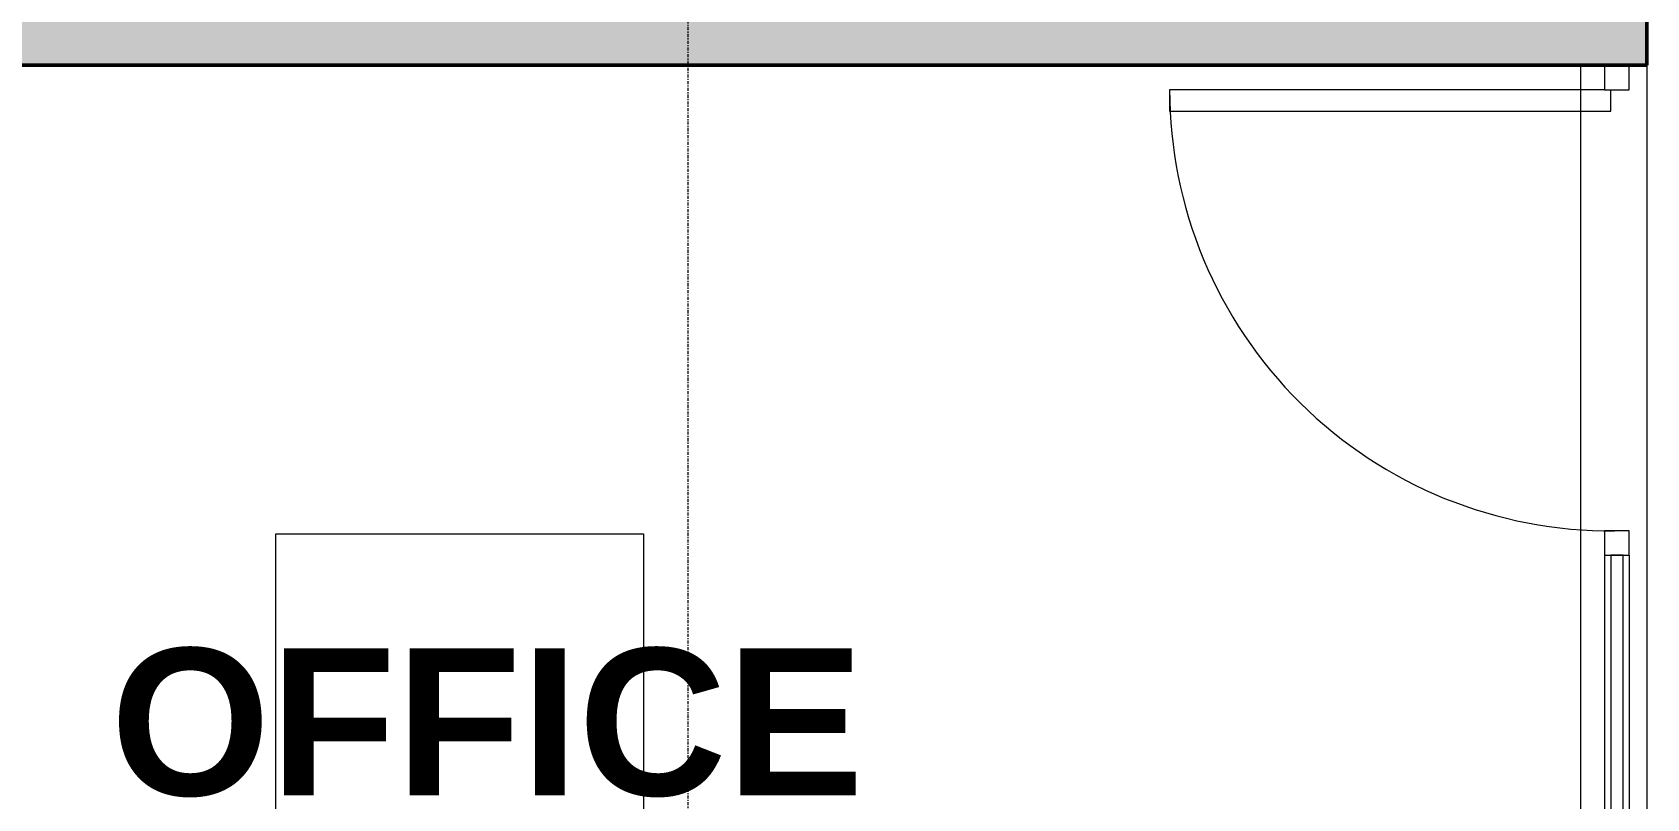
# Model space of a CAD drawing. Header units: inches. Extents: x -1205 to 1409, y -1117 to 895.
# Drawn here: x -646.5 to -514.7, y -970.7 to -908.2 of the extents above; entities that cross this region are included whole.
import ezdxf

# ---------------------------------------------------------------- set-up
doc = ezdxf.new("R2010")
doc.units = ezdxf.units.IN
doc.header["$MEASUREMENT"] = 0
doc.linetypes.add('Grid Line 1_4_', pattern=[0.4375, 0.25, -0.0625, 0.0625, -0.0625])
for name, color, linetype, lineweight in [('A-AREA-IDEN', 2, 'Continuous', 9), ('A-DOOR', 31, 'Continuous', 13), ('A-GENM', 13, 'Continuous', 9), ('A-GLAZ-CURT', 52, 'Continuous', 9), ('A-GLAZ-CWMG', 51, 'Continuous', 9), ('A-WALL-PATT', 111, 'Continuous', 13), ('I-WALL', 2, 'Continuous', 13), ('S-GRID', 1, 'Continuous', 9)]:
    doc.layers.add(name, color=color, linetype=linetype, lineweight=lineweight)
doc.styles.add('Arial_B', font='arialbd.ttf', dxfattribs={"height": 12})

# ---------------------------------------------------------------- blocks, each defined once
blk = doc.blocks.new('System Panel - Glazed Centered-4079504-8TH FLOOR TELECOM PLAN')
at = {"layer": 'A-GLAZ-CURT', "color": 253, "lineweight": 13}
for p, q in [((17.8125, 0.5), (-17.8125, 0.5)), ((-17.8125, 0.5), (-17.8125, -0.5)), ((17.8125, -0.5), (17.8125, 0.5)), ((-17.8125, -0.5), (17.8125, -0.5))]:
    blk.add_line(p, q, dxfattribs=at)
blk = doc.blocks.new('Curtain Wall-Store Front-Sgl w swing _ Bar - Store Front Door-3130020-8TH FLOOR TELECOM PLAN')
at = {"layer": 'A-DOOR', "color": 133, "lineweight": 20}
for p, q in [((-16.25, -0.5), (-18, -0.5)), ((-18, -1), (-18, -36.5)), ((-16.25, -36.5), (-16.25, -0.5)), ((-18, -36.5), (-16.25, -36.5))]:
    blk.add_line(p, q, dxfattribs=at)
at = {"layer": 'A-DOOR', "color": 53, "lineweight": 9}
blk.add_arc((-18, -0.5), 36, 270, 0.5, dxfattribs=at)
blk = doc.blocks.new('Rectangular Mullion - 2_ x 2_ Office Front-3248082-8TH FLOOR TELECOM PLAN')
at = {"layer": 'A-GLAZ-CWMG', "color": 53}
for p, q in [((-518.16, -988.49), (-518.16, -1024.12)), ((-516.16, -988.49), (-516.16, -1024.12))]:
    blk.add_line(p, q, dxfattribs=at)
blk = doc.blocks.new('Rectangular Mullion - 2_ x 2_ Office Front-3574985-8TH FLOOR TELECOM PLAN')
at = {"layer": 'A-GLAZ-CWMG', "color": 133, "lineweight": 20}
for p, q in [((-2, 1), (0, 1)), ((-2, -1), (-2, 1)), ((0, 1), (0, -1)), ((0, -1), (-2, -1))]:
    blk.add_line(p, q, dxfattribs=at)
blk = doc.blocks.new('Rectangular Mullion - 2_ x 2_ Office Front-3574983-8TH FLOOR TELECOM PLAN')
at = {"layer": 'A-GLAZ-CWMG', "color": 133, "lineweight": 20}
for p, q in [((-1, 1), (1, 1)), ((-1, -1), (-1, 1)), ((1, 1), (1, -1)), ((1, -1), (-1, -1))]:
    blk.add_line(p, q, dxfattribs=at)
blk = doc.blocks.new('Generic Model Adjustable Table - Default-3133648-8TH FLOOR TELECOM PLAN')
at = {"layer": 'A-GENM', "color": 53}
for p, q in [((-39, -15), (-39, 15)), ((-39, 15), (39, 15)), ((39, 10), (39, -15)), ((39, -15), (-39, -15))]:
    blk.add_line(p, q, dxfattribs=at)
blk = doc.blocks.new('18433_1 - AEO NY - CENTRAL_rvt-1-8TH FLOOR TELECOM PLAN')
at = {"layer": 'A-WALL-PATT', "lineweight": 5}
h = blk.add_hatch(color=9, dxfattribs=at)
h.paths.add_polyline_path([(-514.73, -1039.87), (-514.73, -1026.12), (-520.1, -1026.12), (-520.1, -1039.87)], flags=0)
h.paths.add_polyline_path([(-514.73, -910.87), (-514.73, -905.49), (-520.1, -905.49), (-520.1, -910.87)], flags=0)
h.paths.add_polyline_path([(-517.5, -708.74), (-514.73, -708.74), (-514.73, -703.37), (-520.1, -703.37), (-520.1, -708.74)], flags=0)
h.paths.add_polyline_path([(-514.73, -585.37), (-514.73, -555.62), (-520.1, -555.62), (-520.1, -585.37)], flags=0)
at = {"layer": 'A-WALL-PATT'}
blk.add_hatch(color=253, dxfattribs=at).paths.add_polyline_path([(-520.1, -910.87), (-520.1, -905.49), (-687.6, -905.49), (-687.6, -910.87), (-572.74, -910.87)], flags=0)
at = {"layer": 'I-WALL', "color": 213, "lineweight": 50}
for p, q in [((-514.73, -910.87), (-514.73, -905.49)), ((-687.6, -910.87), (-520.1, -910.87)), ((-520.1, -910.87), (-514.73, -910.87))]:
    blk.add_line(p, q, dxfattribs=at)
at = {"layer": 'I-WALL', "color": 253}
for p, q in [((-520.1, -1026.12), (-520.1, -910.87)), ((-514.73, -910.87), (-514.73, -1026.12))]:
    blk.add_line(p, q, dxfattribs=at)
at = {"layer": 'S-GRID', "linetype": 'Grid Line 1_4_'}
blk.add_line((-592.98, -529.37), (-592.98, -1087.29), dxfattribs=at)
at = {"color": 53, "lineweight": 9, "extrusion": (0, 0, -1), "rotation": 90.00000000000007}
for name, p in [('Rectangular Mullion - 2_ x 2_ Office Front-3574985-8TH FLOOR TELECOM PLAN', (517.16, -910.87)), ('Rectangular Mullion - 2_ x 2_ Office Front-3574983-8TH FLOOR TELECOM PLAN', (517.16, -949.87))]:
    blk.add_blockref(name, p, dxfattribs=at)
at = {"color": 53, "lineweight": 9}
for name, p, rotation in [('Curtain Wall-Store Front-Sgl w swing _ Bar - Store Front Door-3130020-8TH FLOOR TELECOM PLAN', (-517.16, -930.87), 269.9999999999999), ('Generic Model Adjustable Table - Default-3133648-8TH FLOOR TELECOM PLAN', (-611.6, -988.12), 269.9999999999993), ('System Panel - Glazed Centered-4079504-8TH FLOOR TELECOM PLAN', (-517.16, -968.68), 89.99999999999993)]:
    blk.add_blockref(name, p, dxfattribs=dict(at, rotation=rotation))
blk.add_blockref('Rectangular Mullion - 2_ x 2_ Office Front-3248082-8TH FLOOR TELECOM PLAN', (0, 37.63), dxfattribs=at)

msp = doc.modelspace()

# ---------------------------------------------------------------- block references
at = {"lineweight": 5}
msp.add_blockref('18433_1 - AEO NY - CENTRAL_rvt-1-8TH FLOOR TELECOM PLAN', (0, 0), dxfattribs=at)

# ---------------------------------------------------------------- next in the draw order: texts
at = {"layer": 'A-AREA-IDEN', "insert": (-640.09, -958.46), "char_height": 12, "width": 74.538, "attachment_point": 1, "style": 'Arial_B'}
msp.add_mtext('OFFICE', dxfattribs=at)

doc.saveas('drawing.dxf')
